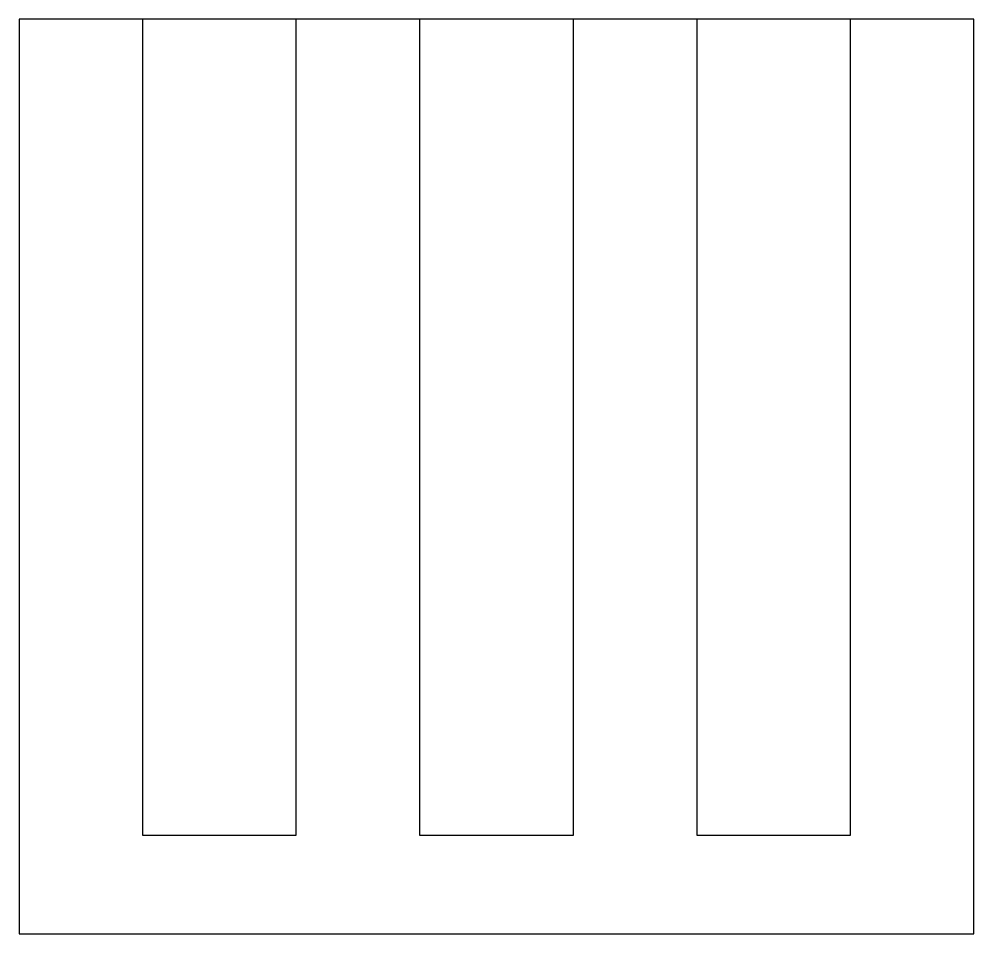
# Model space of a CAD drawing. Header units: millimetres. Extents: x 0 to 9.3, y 0 to 8.9.
import ezdxf

# ---------------------------------------------------------------- set-up
doc = ezdxf.new("R2010")
doc.units = ezdxf.units.MM
doc.layers.add('CONTOUR', color=7, linetype='Continuous')
doc.layers.add('LINER', color=1, linetype='Continuous')

msp = doc.modelspace()

# ---------------------------------------------------------------- linework, layer by layer
at = {"layer": 'CONTOUR'}
msp.add_lwpolyline([(0, 0), (9.2971, 0), (9.2971, 8.9048), (0, 8.9048)], close=True, dxfattribs=at)
at = {"layer": 'LINER'}
for points in [[(1.2001, 0.9619), (2.699, 0.9619), (2.699, 8.9048), (1.2001, 8.9048)], [(3.8991, 0.9619), (5.398, 0.9619), (5.398, 8.9048), (3.8991, 8.9048)], [(6.5981, 0.9619), (8.097, 0.9619), (8.097, 8.9048), (6.5981, 8.9048)]]:
    msp.add_lwpolyline(points, close=True, dxfattribs=at)

doc.saveas('drawing.dxf')
